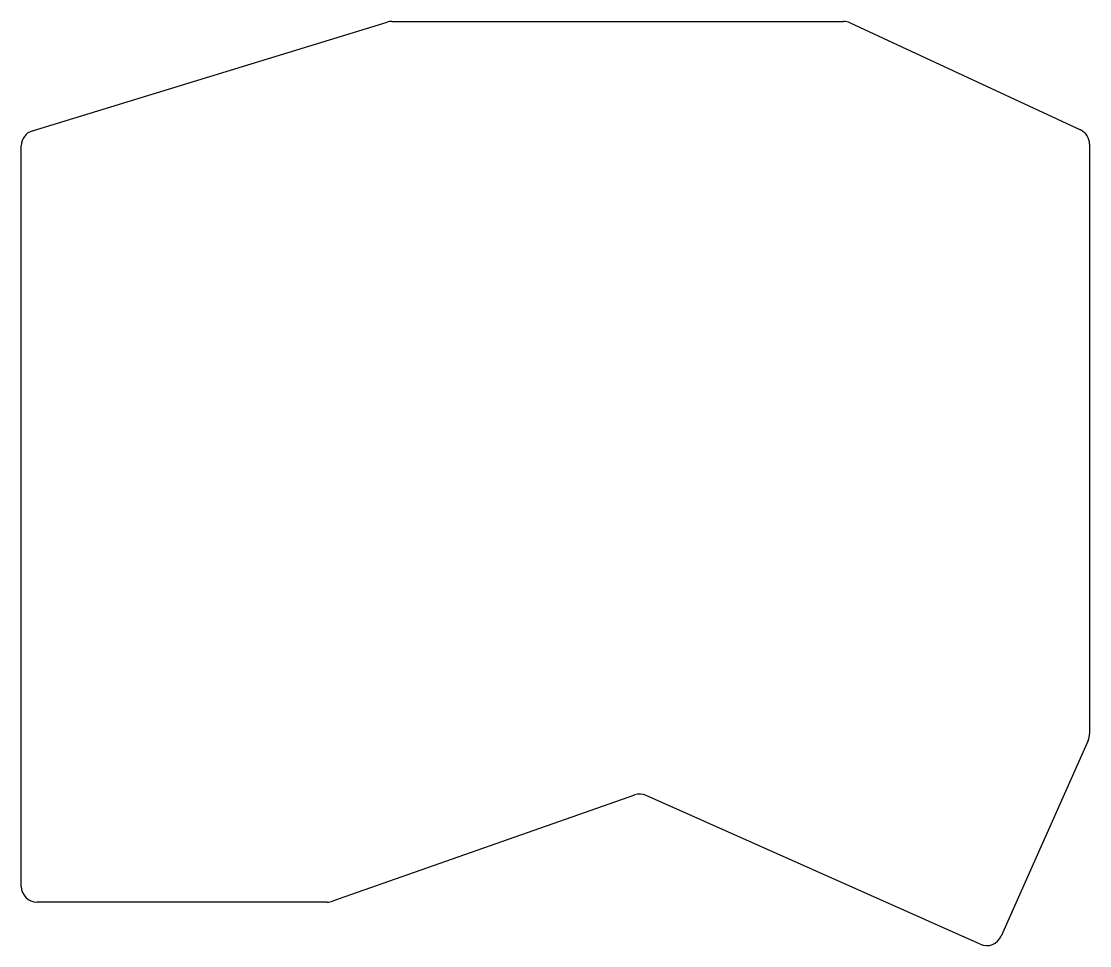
# Model space of a CAD drawing. Header units: millimetres. Extents: x 69 to 205, y -196 to -79.
import ezdxf

# ---------------------------------------------------------------- set-up
doc = ezdxf.new("R2010")
doc.units = ezdxf.units.MM

msp = doc.modelspace()

# ---------------------------------------------------------------- linework, layer by layer
at = {"linetype": 'CONTINUOUS'}
for p, q in [((70.89, -92.84), (115.81, -79.08)), ((116.4, -78.99), (173.65, -78.99)), ((174.49, -79.17), (203.67, -92.74)), ((69.47, -188.53), (69.47, -94.75)), ((204.83, -94.55), (204.84, -169.23)), ((204.67, -170.05), (193.63, -194.85)), ((147.18, -176.96), (108.9, -190.41)), ((190.99, -195.86), (148.66, -177.02)), ((108.23, -190.53), (71.47, -190.53))]:
    msp.add_line(p, q, dxfattribs=at)
for centre, start, end in [((116.4, -80.99), 90, 107.0369), ((173.65, -80.99), 65.0663, 90), ((71.47, -94.75), 107.0369, 180), ((202.83, -94.55), 0.0129, 65.0663), ((202.84, -169.23), 336, 0.0129), ((147.85, -178.84), 66, 109.3611), ((71.47, -188.53), 180, 270), ((108.23, -188.53), 270, 289.3611), ((191.8, -194.03), 246, 336)]:
    msp.add_arc(centre, 2, start, end, dxfattribs=at)

doc.saveas('drawing.dxf')
